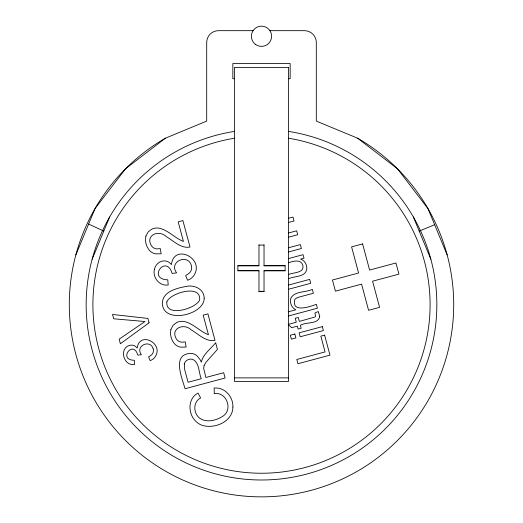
<?xml version="1.0" encoding="UTF-8"?>
<svg xmlns="http://www.w3.org/2000/svg" width="523" height="523" viewBox="0 0 523 523"><rect width="100%" height="100%" fill="white"/><g stroke="black" fill="none" stroke-linecap="round" stroke-linejoin="round"><path stroke-width="0.78" d="M75.848 254.904L95.049 208.546L125.592 168.739L165.399 138.196L206.703 121.088L206.703 42.474A11.8 11.8 0 0 1 218.509 30.674L253.073 30.674M92.133 259.264L109.647 216.973M419.204 231.107L434.646 224.713M288.435 218.3L292.978 217.084L294.031 220.994L288.644 222.438M288.421 233.01L296.659 230.8L297.711 234.735L288.67 237.161M288.317 247.81L300.352 244.587L301.405 248.517L288.258 252.04M288.363 258.617L303.052 254.681L304 258.199L300.588 259.107C304.876 260.461 307.406 265.109 306.733 269.463C305.157 277.367 294.24 275.954 288.676 278.687M288.676 262.749C293.272 261.016 301.196 258.918 302.895 265.54C304.425 273.339 292.828 272.339 288.382 274.555M288.794 284.983L309.675 279.387L310.727 283.316L288.304 289.324M288.153 311.845L295.815 309.793C291.775 307.962 289.749 303.196 290.579 298.947C293.789 290.657 305.785 292.821 312.336 289.324L313.395 293.259L298.692 297.195L296.227 298.202L294.743 299.627C291.363 313.473 310.669 306.471 316.35 304.288L317.402 308.224L288.5 315.964M269.927 30.674L304.491 30.674A11.8 11.8 0 0 1 316.297 42.474L316.297 121.088L357.601 138.196L397.408 168.739L427.951 208.546L447.152 254.904M234.454 78.725L232.84 78.725L232.84 63.551L290.16 63.551L290.16 78.725L288.546 78.725M258.97 245.071L264.03 245.071M258.97 265.573L237.893 265.573L237.893 270.836L258.97 270.836M264.03 265.573L285.107 265.573L285.107 270.836L264.03 270.836M237.893 265.854L258.97 265.854L258.97 244.79M285.107 265.854L264.03 265.854L264.03 244.79M237.893 270.561L258.97 270.561L258.97 291.618L264.03 291.618L264.03 270.561L285.107 270.561M258.97 291.337L264.03 291.337M234.526 377.874L288.474 377.874M88.629 224.04L103.796 231.107M413.353 216.973L430.867 259.264M153.193 348.9C150.546 338.845 134.666 345.762 141.38 354.686L137.811 355.176C133.287 339.139 117.57 360.066 134.3 360.262L134.659 364.381C123.709 366.63 118.649 348.514 129.586 345.37A7.008 7.008 0 0 1 135.562 346.442L137.255 348.043C139.183 331.203 162.954 342.67 155.821 355.725A9.774 9.774 0 0 1 151.977 359.785L150.16 360.648L148.584 356.856L151.212 355.169A5.884 5.884 0 0 0 153.193 348.9M288.356 138.203A168.602 168.602 0 0 1 402.808 396.611A168.602 168.602 0 0 1 120.192 396.611A168.602 168.602 0 0 1 234.644 138.203M357.601 138.196A192.203 192.203 0 0 1 408.738 428.193A192.203 192.203 0 0 1 114.262 428.193A192.203 192.203 0 0 1 165.399 138.196M288.794 131.443A175.342 175.342 0 0 1 408.581 400.108A175.342 175.342 0 0 1 114.419 400.108A175.342 175.342 0 0 1 234.206 131.443M204.16 298.175C204.532 314.99 162.81 324.665 162.32 303.209C162.718 291.448 176.892 288.114 186.221 286.441C194.216 284.525 204.14 289.095 204.16 298.175M232.905 407.057C232.807 421.669 214.456 429.416 201.943 425.251A16.677 16.677 0 0 1 195.589 421.08C187.849 413.484 187.607 398.539 197.995 393.087L200.623 397.977C193.517 401.481 193.235 411.111 198.008 416.654C204.637 423.63 215.921 420.793 223.06 416.118C233.166 409.404 226.505 391.466 214.253 393.675L214.169 388.02C224.831 387.033 233.297 396.794 232.905 407.057M319.723 316.33C318.69 324.652 305.537 321.71 300.398 325.326L301.17 328.209L298.11 329.032L297.339 326.149L291.592 327.686L288.186 324.41L296.293 322.233L295.234 318.285L298.293 317.461L299.352 321.416L315.023 316.997L315.604 316.114L314.911 313.009L318.239 311.512L319.723 316.33M154.396 269.293C152.356 277.556 159.548 286.427 168.21 284.97L167.765 279.818C146.898 279.275 166.196 253.524 172.145 273.464L176.611 272.856C168.216 261.703 188.071 253.054 191.379 265.619A7.355 7.355 0 0 1 188.908 273.457L185.619 275.562L187.587 280.302L189.856 279.23A12.219 12.219 0 0 0 194.661 274.15C203.584 257.832 173.871 243.502 171.459 264.546L169.341 262.546A8.76 8.76 0 0 0 161.869 261.206C158.096 262.278 155.22 265.488 154.396 269.293M184.279 363.975L184.678 369.584L188.071 382.254L201.316 378.704C198.518 372.631 199.681 362.831 192.752 359.373C189.267 358.216 185.109 360.354 184.279 363.975M166.857 301.908C165.15 317.977 196.713 308.518 199.662 299.784C201.165 283.721 169.838 293.122 166.857 301.908M204.075 365.629L203.656 368.336L205.899 377.475L223.681 372.716L225.099 378.011L185.064 388.739C182.22 378.482 171.093 353.221 191.523 353.443A10.192 10.192 0 0 1 197.079 355.856L200.08 359.615L201.329 362.164C203.107 353.966 210.776 349.004 215.646 342.735L217.431 349.397L206.029 362.223L204.075 365.629M145.917 236.095C144.701 241.162 146.25 246.791 149.683 250.674A10.891 10.891 0 0 0 155.821 253.864L161.136 253.766L160.299 248.575L156.789 248.922A7.132 7.132 0 0 1 151.559 245.941C144.793 235.396 158.731 229.211 166.196 236.566C173.512 240.704 180.781 248.85 189.999 247.026L182.906 220.562L178.186 221.83L183.449 241.463C174.721 238.089 168.229 230.002 158.829 228.126A12.421 12.421 0 0 0 151.631 229.231L148.12 231.97L145.917 236.095M170.916 329.398C169.7 334.472 171.25 340.094 174.682 343.984A10.891 10.891 0 0 0 180.821 347.167L186.136 347.069L185.299 341.879L181.795 342.225A7.132 7.132 0 0 1 176.558 339.244C169.792 328.699 183.73 322.521 191.196 329.869C198.511 334.007 205.781 342.153 214.999 340.329L207.912 313.872L203.186 315.134L208.448 334.766C199.721 331.392 193.235 323.312 183.835 321.436A12.421 12.421 0 0 0 176.637 322.534L173.126 325.273L170.916 329.398M149.075 322.769L120.375 343.761L119.146 339.172L144.976 321.527L113.687 318.795L112.523 314.467L147.911 318.429L149.075 322.769M362.596 243.908L351.587 246.856L358.588 273.006L332.445 280.014L335.426 291.154L361.576 284.146L368.584 310.296L379.593 307.347L372.585 281.197L398.931 274.137L395.944 262.997L369.604 270.058L362.596 243.908M294.835 334.007L290.311 335.217L291.363 339.152L295.887 337.936L294.835 334.007M322.338 326.633L299.136 332.85L300.189 336.786L323.391 330.569L322.338 326.633M324.613 335.132L320.834 336.145L325.058 351.92L296.816 359.484L297.947 363.727L329.974 355.143L324.613 335.132M288.474 67.382L234.526 67.382L234.526 381.489L288.474 381.489L288.474 67.382M255.322 44.278A10.114 10.114 0 0 0 271.529 37.61A10.114 10.114 0 0 0 257.649 26.908A10.114 10.114 0 0 0 255.322 44.278"/></g></svg>
